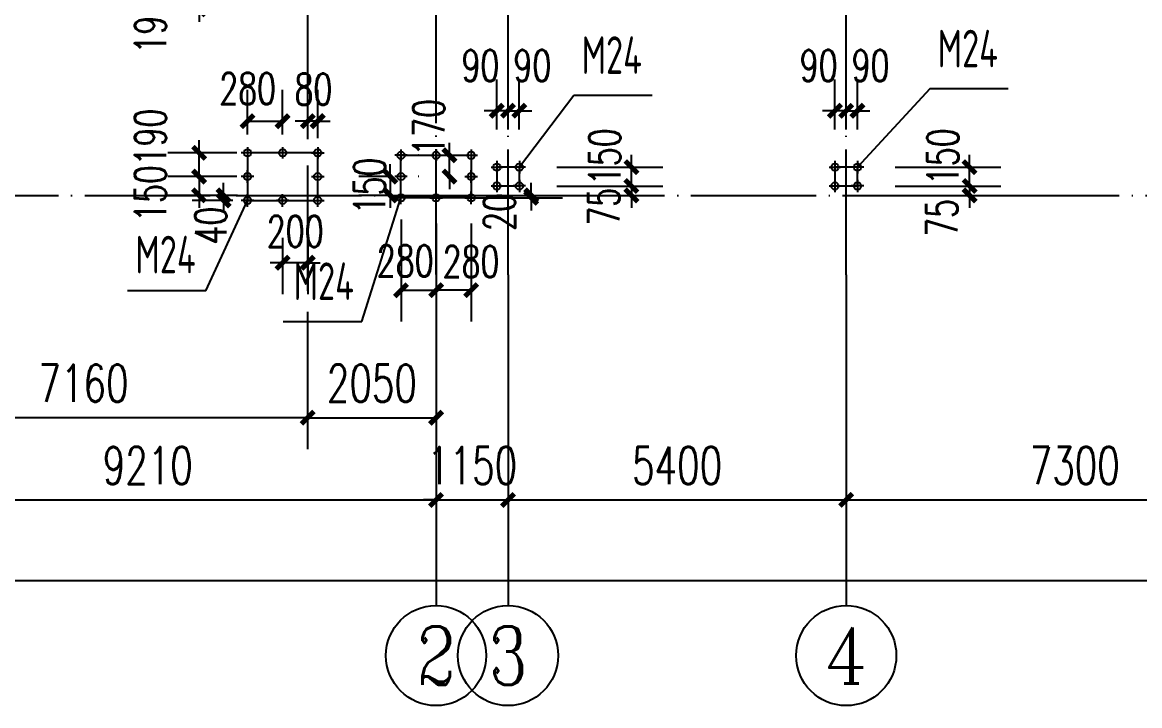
# Model space of a CAD drawing. Extents: x -89996 to 1006241, y -2176 to 440573.
# Drawn here: x 415017 to 432860, y 107735 to 118646 of the extents above; entities that cross this region are included whole.
import ezdxf
from ezdxf.enums import TextEntityAlignment as Align

# ---------------------------------------------------------------- set-up
doc = ezdxf.new("R2010")
doc.units = 0
doc.header["$LTSCALE"] = 1000
doc.header["$MEASUREMENT"] = 0
doc.linetypes.add('DOTE', pattern=[2.42, 2, -0.2, 0.02, -0.2])
for name, color, linetype in [('AXIS', 3, 'Continuous'), ('AXIS_TEXT', 7, 'Continuous'), ('DOTE', 1, 'DOTE'), ('TEXT', 7, 'Continuous'), ('WALL', 9, 'Continuous')]:
    doc.layers.add(name, color=color, linetype=linetype)
doc.styles.add('_TCH_AXIS', font='COMPLEX', dxfattribs={"bigfont": 'GBCBIG'})
doc.styles.add('_TCH_DIM_T3', font='SIMPLEX', dxfattribs={"width": 0.705882, "bigfont": 'GBCBIG'})
doc.styles.add('COMPLEX', font='COMPLEX')
doc.styles.add('TSSD_Label', font='tssdeng.shx', dxfattribs={"width": 0.7, "bigfont": 'hztxt.shx'})
doc.dimstyles.new('_TCH_ARCH&&200', dxfattribs={"dimtxt": 595, "dimasz": 200, "dimexe": 500, "dimexo": 600, "dimgap": 252.5, "dimtad": 1, "dimdec": 0, "dimzin": 0, "dimdsep": 46, "dimtxsty": '_TCH_DIM_T3', "dimblk": 'ARCHTICK', "dimcen": 0.09, "dimclrt": 7, "dimazin": 2, "dimtfac": 1, "dimtdec": 0, "dimtix": 1, "dimtmove": 2, "dimatfit": 3, "dimfxl": 0, "dimtolj": 1, "dimtzin": 0, "dimarcsym": 0})
doc.dimstyles.new('TCH-200-1', dxfattribs={"dimtxt": 595, "dimasz": 200, "dimexe": 500, "dimexo": 600, "dimgap": 252.5, "dimtad": 1, "dimdec": 0, "dimzin": 0, "dimdsep": 46, "dimtxsty": '_TCH_DIM_T3', "dimblk": 'ARCHTICK', "dimcen": 0.09, "dimclrd": 3, "dimclre": 3, "dimclrt": 7, "dimazin": 2, "dimtfac": 1, "dimtdec": 0, "dimtix": 1, "dimtmove": 2, "dimatfit": 3, "dimfxl": 0, "dimtolj": 1, "dimtzin": 0, "dimarcsym": 0})
doc.dimstyles.new('TCH-200-2', dxfattribs={"dimtxt": 500, "dimasz": 200, "dimexe": 500, "dimexo": 600, "dimgap": 252.5, "dimtad": 1, "dimdec": 0, "dimlfac": 0.5, "dimzin": 0, "dimdsep": 46, "dimtxsty": '_TCH_DIM_T3', "dimblk": 'ARCHTICK', "dimcen": 0.09, "dimclrd": 124, "dimclre": 124, "dimclrt": 7, "dimazin": 2, "dimtfac": 1, "dimtdec": 0, "dimtix": 1, "dimtmove": 2, "dimatfit": 3, "dimfxl": 0, "dimtolj": 1, "dimtzin": 0, "dimarcsym": 0})

# ---------------------------------------------------------------- blocks, each defined once
blk = doc.blocks.new('_ArchTick')
at = {"color": 0, "linetype": 'ByBlock', "const_width": 0.4}
blk.add_lwpolyline([(-0.5, -0.5), (0.5, 0.5)], dxfattribs=at)
blk = doc.blocks.new('*D1261')
at = {"layer": 'Defpoints', "color": 0, "transparency": 16777216}
for p in [(500933, 115643), (412413, 115603), (500933, 109735)]:
    blk.add_point(p, dxfattribs=at)
at = {"layer": 'WALL', "color": 3, "lineweight": -2, "transparency": 16777216}
for p, q in [((412413, 115003), (412413, 109235)), ((500933, 115043), (500933, 109235)), ((412413, 109735), (500933, 109735))]:
    blk.add_line(p, q, dxfattribs=at)
at = {"layer": 'WALL', "color": 3, "lineweight": -2, "transparency": 16777216, "xscale": 200, "yscale": 200, "zscale": 200, "rotation": 180}
blk.add_blockref('_ArchTick', (412413, 109735), dxfattribs=at)
at = {"layer": 'WALL', "color": 3, "lineweight": -2, "transparency": 16777216, "xscale": 200, "yscale": 200, "zscale": 200}
blk.add_blockref('_ArchTick', (500933, 109735), dxfattribs=at)
at = {"layer": 'WALL', "color": 7, "transparency": 16777216, "insert": (456673, 110285), "char_height": 595, "attachment_point": 5, "style": '_TCH_DIM_T3'}
blk.add_mtext('\\A1;88520', dxfattribs=at)
blk = doc.blocks.new('*D1258')
at = {"layer": 'Defpoints', "color": 0, "transparency": 16777216}
for p in [(421624, 114883), (419573, 114623), (421624, 112333)]:
    blk.add_point(p, dxfattribs=at)
at = {"layer": 'WALL', "color": 3, "lineweight": -2, "transparency": 16777216}
for p, q in [((421624, 114283), (421624, 111833)), ((419573, 114023), (419573, 111833)), ((419573, 112333), (421624, 112333))]:
    blk.add_line(p, q, dxfattribs=at)
at = {"layer": 'WALL', "color": 3, "lineweight": -2, "transparency": 16777216, "xscale": 200, "yscale": 200, "zscale": 200, "rotation": 180}
blk.add_blockref('_ArchTick', (419573, 112333), dxfattribs=at)
at = {"layer": 'WALL', "color": 3, "lineweight": -2, "transparency": 16777216, "xscale": 200, "yscale": 200, "zscale": 200}
blk.add_blockref('_ArchTick', (421624, 112333), dxfattribs=at)
at = {"layer": 'WALL', "color": 7, "transparency": 16777216, "insert": (420599, 112883), "char_height": 595, "attachment_point": 5, "style": '_TCH_DIM_T3'}
blk.add_mtext('\\A1;2050', dxfattribs=at)
blk = doc.blocks.new('*D1259')
at = {"layer": 'Defpoints', "color": 0, "transparency": 16777216}
for p in [(419573, 114623), (412413, 114215), (412413, 112333)]:
    blk.add_point(p, dxfattribs=at)
at = {"layer": 'WALL', "color": 3, "lineweight": -2, "transparency": 16777216}
for p, q in [((419573, 114023), (419573, 111833)), ((412413, 113615), (412413, 111833)), ((419573, 112333), (412413, 112333))]:
    blk.add_line(p, q, dxfattribs=at)
at = {"layer": 'WALL', "color": 3, "lineweight": -2, "transparency": 16777216, "xscale": 200, "yscale": 200, "zscale": 200, "rotation": 180}
blk.add_blockref('_ArchTick', (412413, 112333), dxfattribs=at)
at = {"layer": 'WALL', "color": 3, "lineweight": -2, "transparency": 16777216, "xscale": 200, "yscale": 200, "zscale": 200}
blk.add_blockref('_ArchTick', (419573, 112333), dxfattribs=at)
at = {"layer": 'WALL', "color": 7, "transparency": 16777216, "insert": (415993, 112883), "char_height": 595, "attachment_point": 5, "style": '_TCH_DIM_T3'}
blk.add_mtext('\\A1;7160', dxfattribs=at)
blk = doc.blocks.new('*D1732')
at = {"color": 124, "linetype": 'ByBlock', "lineweight": -2, "transparency": 16777216}
for p, q in [((422593, 116933), (422593, 117735)), ((422773, 116933), (422773, 117735)), ((422593, 117235), (422393, 117235)), ((422773, 117235), (422593, 117235)), ((422773, 117235), (422973, 117235))]:
    blk.add_line(p, q, dxfattribs=at)
at = {"layer": 'Defpoints', "color": 0, "linetype": 'ByBlock', "transparency": 16777216}
for p in [(422593, 117235), (422593, 116333), (422773, 116333)]:
    blk.add_point(p, dxfattribs=at)
at = {"color": 124, "linetype": 'ByBlock', "lineweight": -2, "transparency": 16777216, "xscale": 200, "yscale": 200, "zscale": 200}
blk.add_blockref('_ArchTick', (422593, 117235), dxfattribs=at)
at = {"color": 124, "linetype": 'ByBlock', "lineweight": -2, "transparency": 16777216, "xscale": 200, "yscale": 200, "zscale": 200, "rotation": 180}
blk.add_blockref('_ArchTick', (422773, 117235), dxfattribs=at)
at = {"color": 7, "linetype": 'ByBlock', "transparency": 16777216, "insert": (422333, 117956), "char_height": 500, "attachment_point": 5, "style": '_TCH_DIM_T3'}
blk.add_mtext('\\A1;90', dxfattribs=at)
blk = doc.blocks.new('*D1733')
at = {"color": 124, "linetype": 'ByBlock', "lineweight": -2, "transparency": 16777216}
for p, q in [((422773, 116933), (422773, 117735)), ((422953, 116933), (422953, 117735)), ((422773, 117235), (422573, 117235)), ((422773, 117235), (422953, 117235)), ((422953, 117235), (423153, 117235))]:
    blk.add_line(p, q, dxfattribs=at)
at = {"layer": 'Defpoints', "color": 0, "linetype": 'ByBlock', "transparency": 16777216}
for p in [(422953, 117235), (422773, 116333), (422953, 116333)]:
    blk.add_point(p, dxfattribs=at)
at = {"color": 124, "linetype": 'ByBlock', "lineweight": -2, "transparency": 16777216, "xscale": 200, "yscale": 200, "zscale": 200}
blk.add_blockref('_ArchTick', (422773, 117235), dxfattribs=at)
at = {"color": 124, "linetype": 'ByBlock', "lineweight": -2, "transparency": 16777216, "xscale": 200, "yscale": 200, "zscale": 200, "rotation": 180}
blk.add_blockref('_ArchTick', (422953, 117235), dxfattribs=at)
at = {"color": 7, "linetype": 'ByBlock', "transparency": 16777216, "insert": (423162, 117956), "char_height": 500, "attachment_point": 5, "style": '_TCH_DIM_T3'}
blk.add_mtext('\\A1;90', dxfattribs=at)
blk = doc.blocks.new('*D1734')
at = {"color": 124, "linetype": 'ByBlock', "lineweight": -2, "transparency": 16777216}
for p, q in [((424744, 116333), (424744, 116533)), ((423553, 116333), (425244, 116333)), ((424744, 116033), (424744, 116333)), ((423553, 116033), (425244, 116033)), ((424744, 116033), (424744, 115833))]:
    blk.add_line(p, q, dxfattribs=at)
at = {"layer": 'Defpoints', "color": 0, "linetype": 'ByBlock', "transparency": 16777216}
for p in [(422953, 116333), (424744, 116333), (422953, 116033)]:
    blk.add_point(p, dxfattribs=at)
at = {"color": 124, "linetype": 'ByBlock', "lineweight": -2, "transparency": 16777216, "xscale": 200, "yscale": 200, "zscale": 200}
for p, rotation in [((424744, 116333), 270), ((424744, 116033), 90)]:
    blk.add_blockref('_ArchTick', p, dxfattribs=dict(at, rotation=rotation))
at = {"color": 7, "linetype": 'ByBlock', "transparency": 16777216, "insert": (424317, 116500), "char_height": 500, "attachment_point": 5, "rotation": 90, "style": '_TCH_DIM_T3'}
blk.add_mtext('\\A1;150', dxfattribs=at)
blk = doc.blocks.new('*D1731')
at = {"color": 124, "linetype": 'ByBlock', "lineweight": -2, "transparency": 16777216}
for p, q in [((424744, 116033), (424744, 116233)), ((423553, 116033), (425244, 116033)), ((424744, 116033), (424744, 115883)), ((423553, 115883), (425244, 115883)), ((424744, 115883), (424744, 115683))]:
    blk.add_line(p, q, dxfattribs=at)
at = {"layer": 'Defpoints', "color": 0, "linetype": 'ByBlock', "transparency": 16777216}
for p in [(422953, 116033), (422953, 115883), (424744, 115883)]:
    blk.add_point(p, dxfattribs=at)
at = {"color": 124, "linetype": 'ByBlock', "lineweight": -2, "transparency": 16777216, "xscale": 200, "yscale": 200, "zscale": 200}
for p, rotation in [((424744, 116033), 270), ((424744, 115883), 90)]:
    blk.add_blockref('_ArchTick', p, dxfattribs=dict(at, rotation=rotation))
at = {"color": 7, "linetype": 'ByBlock', "transparency": 16777216, "insert": (424303, 115701), "char_height": 500, "attachment_point": 5, "rotation": 90, "style": '_TCH_DIM_T3'}
blk.add_mtext('\\A1;75', dxfattribs=at)
blk = doc.blocks.new('*D1735')
at = {"color": 124, "linetype": 'ByBlock', "lineweight": -2, "transparency": 16777216}
for p, q in [((427993, 116933), (427993, 117735)), ((428173, 116933), (428173, 117735)), ((427993, 117235), (427793, 117235)), ((428173, 117235), (427993, 117235)), ((428173, 117235), (428373, 117235))]:
    blk.add_line(p, q, dxfattribs=at)
at = {"layer": 'Defpoints', "color": 0, "linetype": 'ByBlock', "transparency": 16777216}
for p in [(427993, 117235), (427993, 116333), (428173, 116333)]:
    blk.add_point(p, dxfattribs=at)
at = {"color": 124, "linetype": 'ByBlock', "lineweight": -2, "transparency": 16777216, "xscale": 200, "yscale": 200, "zscale": 200}
blk.add_blockref('_ArchTick', (427993, 117235), dxfattribs=at)
at = {"color": 124, "linetype": 'ByBlock', "lineweight": -2, "transparency": 16777216, "xscale": 200, "yscale": 200, "zscale": 200, "rotation": 180}
blk.add_blockref('_ArchTick', (428173, 117235), dxfattribs=at)
at = {"color": 7, "linetype": 'ByBlock', "transparency": 16777216, "insert": (427733, 117956), "char_height": 500, "attachment_point": 5, "style": '_TCH_DIM_T3'}
blk.add_mtext('\\A1;90', dxfattribs=at)
blk = doc.blocks.new('*D1736')
at = {"color": 124, "linetype": 'ByBlock', "lineweight": -2, "transparency": 16777216}
for p, q in [((428173, 116933), (428173, 117735)), ((428353, 116933), (428353, 117735)), ((428173, 117235), (427973, 117235)), ((428173, 117235), (428353, 117235)), ((428353, 117235), (428553, 117235))]:
    blk.add_line(p, q, dxfattribs=at)
at = {"layer": 'Defpoints', "color": 0, "linetype": 'ByBlock', "transparency": 16777216}
for p in [(428353, 117235), (428173, 116333), (428353, 116333)]:
    blk.add_point(p, dxfattribs=at)
at = {"color": 124, "linetype": 'ByBlock', "lineweight": -2, "transparency": 16777216, "xscale": 200, "yscale": 200, "zscale": 200}
blk.add_blockref('_ArchTick', (428173, 117235), dxfattribs=at)
at = {"color": 124, "linetype": 'ByBlock', "lineweight": -2, "transparency": 16777216, "xscale": 200, "yscale": 200, "zscale": 200, "rotation": 180}
blk.add_blockref('_ArchTick', (428353, 117235), dxfattribs=at)
at = {"color": 7, "linetype": 'ByBlock', "transparency": 16777216, "insert": (428562, 117956), "char_height": 500, "attachment_point": 5, "style": '_TCH_DIM_T3'}
blk.add_mtext('\\A1;90', dxfattribs=at)
blk = doc.blocks.new('*D1737')
at = {"color": 124, "linetype": 'ByBlock', "lineweight": -2, "transparency": 16777216}
for p, q in [((430144, 116333), (430144, 116533)), ((428953, 116333), (430644, 116333)), ((430144, 116033), (430144, 116333)), ((428953, 116033), (430644, 116033)), ((430144, 116033), (430144, 115833))]:
    blk.add_line(p, q, dxfattribs=at)
at = {"layer": 'Defpoints', "color": 0, "linetype": 'ByBlock', "transparency": 16777216}
for p in [(428353, 116333), (430144, 116333), (428353, 116033)]:
    blk.add_point(p, dxfattribs=at)
at = {"color": 124, "linetype": 'ByBlock', "lineweight": -2, "transparency": 16777216, "xscale": 200, "yscale": 200, "zscale": 200}
for p, rotation in [((430144, 116333), 270), ((430144, 116033), 90)]:
    blk.add_blockref('_ArchTick', p, dxfattribs=dict(at, rotation=rotation))
at = {"color": 7, "linetype": 'ByBlock', "transparency": 16777216, "insert": (429717, 116500), "char_height": 500, "attachment_point": 5, "rotation": 90, "style": '_TCH_DIM_T3'}
blk.add_mtext('\\A1;150', dxfattribs=at)
blk = doc.blocks.new('*D1738')
at = {"color": 124, "linetype": 'ByBlock', "lineweight": -2, "transparency": 16777216}
for p, q in [((430144, 116033), (430144, 116233)), ((428953, 116033), (430644, 116033)), ((430144, 116033), (430144, 115883)), ((428953, 115883), (430644, 115883)), ((430144, 115883), (430144, 115683))]:
    blk.add_line(p, q, dxfattribs=at)
at = {"layer": 'Defpoints', "color": 0, "linetype": 'ByBlock', "transparency": 16777216}
for p in [(428353, 116033), (428353, 115883), (430144, 115883)]:
    blk.add_point(p, dxfattribs=at)
at = {"color": 124, "linetype": 'ByBlock', "lineweight": -2, "transparency": 16777216, "xscale": 200, "yscale": 200, "zscale": 200}
for p, rotation in [((430144, 116033), 270), ((430144, 115883), 90)]:
    blk.add_blockref('_ArchTick', p, dxfattribs=dict(at, rotation=rotation))
at = {"color": 7, "linetype": 'ByBlock', "transparency": 16777216, "insert": (429703, 115524), "char_height": 500, "attachment_point": 5, "rotation": 90, "style": '_TCH_DIM_T3'}
blk.add_mtext('\\A1;75', dxfattribs=at)
blk = doc.blocks.new('*D2381')
at = {"color": 124, "linetype": 'ByBlock', "lineweight": -2, "transparency": 16777216}
for p, q in [((421838, 116523), (421838, 116723)), ((421344, 116523), (421338, 116523)), ((421838, 116183), (421838, 116523)), ((421347, 116183), (421338, 116183)), ((421838, 116183), (421838, 115983))]:
    blk.add_line(p, q, dxfattribs=at)
at = {"layer": 'Defpoints', "color": 0, "linetype": 'ByBlock', "transparency": 16777216}
for p in [(421838, 116523), (421944, 116523), (421947, 116183)]:
    blk.add_point(p, dxfattribs=at)
at = {"color": 124, "linetype": 'ByBlock', "lineweight": -2, "transparency": 16777216, "xscale": 200, "yscale": 200, "zscale": 200}
for p, rotation in [((421838, 116523), 270), ((421838, 116183), 90)]:
    blk.add_blockref('_ArchTick', p, dxfattribs=dict(at, rotation=rotation))
at = {"color": 7, "linetype": 'ByBlock', "transparency": 16777216, "insert": (421508, 116969), "char_height": 500, "attachment_point": 5, "rotation": 90, "style": '_TCH_DIM_T3'}
blk.add_mtext('\\A1;170', dxfattribs=at)
blk = doc.blocks.new('*D2382')
at = {"color": 124, "linetype": 'ByBlock', "lineweight": -2, "transparency": 16777216}
for p, q in [((420892, 116183), (420892, 116383)), ((420894, 116183), (420392, 116183)), ((420892, 116183), (420892, 115883)), ((420904, 115883), (420392, 115883)), ((420892, 115883), (420892, 115683))]:
    blk.add_line(p, q, dxfattribs=at)
at = {"layer": 'Defpoints', "color": 0, "linetype": 'ByBlock', "transparency": 16777216}
for p in [(421494, 116183), (420892, 115883), (421504, 115883)]:
    blk.add_point(p, dxfattribs=at)
at = {"color": 124, "linetype": 'ByBlock', "lineweight": -2, "transparency": 16777216, "xscale": 200, "yscale": 200, "zscale": 200}
for p, rotation in [((420892, 116183), 270), ((420892, 115883), 90)]:
    blk.add_blockref('_ArchTick', p, dxfattribs=dict(at, rotation=rotation))
at = {"color": 7, "linetype": 'ByBlock', "transparency": 16777216, "insert": (420561, 116033), "char_height": 500, "attachment_point": 5, "rotation": 90, "style": '_TCH_DIM_T3'}
blk.add_mtext('\\A1;150', dxfattribs=at)
blk = doc.blocks.new('*D2383')
at = {"color": 124, "linetype": 'ByBlock', "lineweight": -2, "transparency": 16777216}
for p, q in [((421064, 115496), (421064, 113869)), ((421624, 115436), (421624, 113869)), ((421064, 114369), (421624, 114369))]:
    blk.add_line(p, q, dxfattribs=at)
at = {"layer": 'Defpoints', "color": 0, "linetype": 'ByBlock', "transparency": 16777216}
for p in [(421064, 116096), (421624, 116036), (421624, 114369)]:
    blk.add_point(p, dxfattribs=at)
at = {"color": 124, "linetype": 'ByBlock', "lineweight": -2, "transparency": 16777216, "xscale": 200, "yscale": 200, "zscale": 200, "rotation": 180}
blk.add_blockref('_ArchTick', (421064, 114369), dxfattribs=at)
at = {"color": 124, "linetype": 'ByBlock', "lineweight": -2, "transparency": 16777216, "xscale": 200, "yscale": 200, "zscale": 200}
blk.add_blockref('_ArchTick', (421624, 114369), dxfattribs=at)
at = {"color": 7, "linetype": 'ByBlock', "transparency": 16777216, "insert": (421131, 114836), "char_height": 500, "attachment_point": 5, "style": '_TCH_DIM_T3'}
blk.add_mtext('\\A1;280', dxfattribs=at)
blk = doc.blocks.new('*D2384')
at = {"color": 124, "linetype": 'ByBlock', "lineweight": -2, "transparency": 16777216}
for p, q in [((421624, 115436), (421624, 113869)), ((422184, 115436), (422184, 113869)), ((422184, 114369), (421624, 114369))]:
    blk.add_line(p, q, dxfattribs=at)
at = {"layer": 'Defpoints', "color": 0, "linetype": 'ByBlock', "transparency": 16777216}
for p in [(421624, 116036), (422184, 116036), (421624, 114369)]:
    blk.add_point(p, dxfattribs=at)
at = {"color": 124, "linetype": 'ByBlock', "lineweight": -2, "transparency": 16777216, "xscale": 200, "yscale": 200, "zscale": 200, "rotation": 180}
blk.add_blockref('_ArchTick', (421624, 114369), dxfattribs=at)
at = {"color": 124, "linetype": 'ByBlock', "lineweight": -2, "transparency": 16777216, "xscale": 200, "yscale": 200, "zscale": 200}
blk.add_blockref('_ArchTick', (422184, 114369), dxfattribs=at)
at = {"color": 7, "linetype": 'ByBlock', "transparency": 16777216, "insert": (422182, 114825), "char_height": 500, "attachment_point": 5, "style": '_TCH_DIM_T3'}
blk.add_mtext('\\A1;280', dxfattribs=at)
blk = doc.blocks.new('*D2385')
at = {"color": 124, "linetype": 'ByBlock', "lineweight": -2, "transparency": 16777216}
for p, q in [((423143, 115883), (423143, 116083)), ((422094, 115843), (423643, 115843)), ((422104, 115883), (423643, 115883)), ((423143, 115843), (423143, 115883)), ((423143, 115843), (423143, 115643))]:
    blk.add_line(p, q, dxfattribs=at)
at = {"layer": 'Defpoints', "color": 0, "linetype": 'ByBlock', "transparency": 16777216}
for p in [(421494, 115843), (421504, 115883), (423143, 115883)]:
    blk.add_point(p, dxfattribs=at)
at = {"color": 124, "linetype": 'ByBlock', "lineweight": -2, "transparency": 16777216, "xscale": 200, "yscale": 200, "zscale": 200}
for p, rotation in [((423143, 115883), 270), ((423143, 115843), 90)]:
    blk.add_blockref('_ArchTick', p, dxfattribs=dict(at, rotation=rotation))
at = {"color": 7, "linetype": 'ByBlock', "transparency": 16777216, "insert": (422635, 115619), "char_height": 500, "attachment_point": 5, "rotation": 90, "style": '_TCH_DIM_T3'}
blk.add_mtext('\\A1;20', dxfattribs=at)
blk = doc.blocks.new('*D2416')
at = {"color": 124, "linetype": 'ByBlock', "lineweight": -2, "transparency": 16777216}
for p, q in [((417839, 119233), (417839, 119433)), ((418443, 119233), (417339, 119233)), ((417839, 119233), (417839, 118853)), ((418441, 118853), (417339, 118853)), ((417839, 118853), (417839, 118653))]:
    blk.add_line(p, q, dxfattribs=at)
at = {"layer": 'Defpoints', "color": 0, "linetype": 'ByBlock', "transparency": 16777216}
for p in [(419043, 119233), (417839, 118853), (419041, 118853)]:
    blk.add_point(p, dxfattribs=at)
at = {"color": 124, "linetype": 'ByBlock', "lineweight": -2, "transparency": 16777216, "xscale": 200, "yscale": 200, "zscale": 200}
for p, rotation in [((417839, 119233), 270), ((417839, 118853), 90)]:
    blk.add_blockref('_ArchTick', p, dxfattribs=dict(at, rotation=rotation))
at = {"color": 7, "linetype": 'ByBlock', "transparency": 16777216, "insert": (417062, 118601), "char_height": 500, "attachment_point": 5, "rotation": 90, "style": '_TCH_DIM_T3'}
blk.add_mtext('\\A1;190', dxfattribs=at)
blk = doc.blocks.new('*D2420')
at = {"color": 124, "linetype": 'ByBlock', "lineweight": -2, "transparency": 16777216}
for p, q in [((417839, 116563), (417839, 116763)), ((418441, 116563), (417339, 116563)), ((417839, 116183), (417839, 116563)), ((418443, 116183), (417339, 116183)), ((417839, 116183), (417839, 115983))]:
    blk.add_line(p, q, dxfattribs=at)
at = {"layer": 'Defpoints', "color": 0, "linetype": 'ByBlock', "transparency": 16777216}
for p in [(417839, 116563), (419041, 116563), (419043, 116183)]:
    blk.add_point(p, dxfattribs=at)
at = {"color": 124, "linetype": 'ByBlock', "lineweight": -2, "transparency": 16777216, "xscale": 200, "yscale": 200, "zscale": 200}
for p, rotation in [((417839, 116563), 270), ((417839, 116183), 90)]:
    blk.add_blockref('_ArchTick', p, dxfattribs=dict(at, rotation=rotation))
at = {"color": 7, "linetype": 'ByBlock', "transparency": 16777216, "insert": (417062, 116815), "char_height": 500, "attachment_point": 5, "rotation": 90, "style": '_TCH_DIM_T3'}
blk.add_mtext('\\A1;190', dxfattribs=at)
blk = doc.blocks.new('*D2421')
at = {"color": 124, "linetype": 'ByBlock', "lineweight": -2, "transparency": 16777216}
for p, q in [((417839, 116183), (417839, 116383)), ((418443, 116183), (417339, 116183)), ((417839, 116183), (417839, 115883)), ((418454, 115883), (417339, 115883)), ((417839, 115883), (417839, 115683))]:
    blk.add_line(p, q, dxfattribs=at)
at = {"layer": 'Defpoints', "color": 0, "linetype": 'ByBlock', "transparency": 16777216}
for p in [(419043, 116183), (417839, 115883), (419054, 115883)]:
    blk.add_point(p, dxfattribs=at)
at = {"color": 124, "linetype": 'ByBlock', "lineweight": -2, "transparency": 16777216, "xscale": 200, "yscale": 200, "zscale": 200}
for p, rotation in [((417839, 116183), 270), ((417839, 115883), 90)]:
    blk.add_blockref('_ArchTick', p, dxfattribs=dict(at, rotation=rotation))
at = {"color": 7, "linetype": 'ByBlock', "transparency": 16777216, "insert": (417062, 115912), "char_height": 500, "attachment_point": 5, "rotation": 90, "style": '_TCH_DIM_T3'}
blk.add_mtext('\\A1;150', dxfattribs=at)
blk = doc.blocks.new('*D2422')
at = {"color": 124, "linetype": 'ByBlock', "lineweight": -2, "transparency": 16777216}
for p, q in [((419574, 116856), (419574, 117568)), ((419733, 116796), (419733, 117568)), ((419574, 117068), (419374, 117068)), ((419733, 117068), (419574, 117068)), ((419733, 117068), (419933, 117068))]:
    blk.add_line(p, q, dxfattribs=at)
at = {"layer": 'Defpoints', "color": 0, "linetype": 'ByBlock', "transparency": 16777216}
for p in [(419574, 117068), (419574, 116256), (419733, 116196)]:
    blk.add_point(p, dxfattribs=at)
at = {"color": 124, "linetype": 'ByBlock', "lineweight": -2, "transparency": 16777216, "xscale": 200, "yscale": 200, "zscale": 200}
blk.add_blockref('_ArchTick', (419574, 117068), dxfattribs=at)
at = {"color": 124, "linetype": 'ByBlock', "lineweight": -2, "transparency": 16777216, "xscale": 200, "yscale": 200, "zscale": 200, "rotation": 180}
blk.add_blockref('_ArchTick', (419733, 117068), dxfattribs=at)
at = {"color": 7, "linetype": 'ByBlock', "transparency": 16777216, "insert": (419666, 117577), "char_height": 500, "attachment_point": 5, "style": '_TCH_DIM_T3'}
blk.add_mtext('\\A1;80', dxfattribs=at)
blk = doc.blocks.new('*D2423')
at = {"color": 124, "linetype": 'ByBlock', "lineweight": -2, "transparency": 16777216}
for p, q in [((418613, 116856), (418613, 117568)), ((419173, 116856), (419173, 117568)), ((418613, 117068), (419173, 117068))]:
    blk.add_line(p, q, dxfattribs=at)
at = {"layer": 'Defpoints', "color": 0, "linetype": 'ByBlock', "transparency": 16777216}
for p in [(419173, 117068), (418613, 116256), (419173, 116256)]:
    blk.add_point(p, dxfattribs=at)
at = {"color": 124, "linetype": 'ByBlock', "lineweight": -2, "transparency": 16777216, "xscale": 200, "yscale": 200, "zscale": 200, "rotation": 180}
blk.add_blockref('_ArchTick', (418613, 117068), dxfattribs=at)
at = {"color": 124, "linetype": 'ByBlock', "lineweight": -2, "transparency": 16777216, "xscale": 200, "yscale": 200, "zscale": 200}
blk.add_blockref('_ArchTick', (419173, 117068), dxfattribs=at)
at = {"color": 7, "linetype": 'ByBlock', "transparency": 16777216, "insert": (418615, 117588), "char_height": 500, "attachment_point": 5, "style": '_TCH_DIM_T3'}
blk.add_mtext('\\A1;280', dxfattribs=at)
blk = doc.blocks.new('*D2604')
at = {"color": 124, "linetype": 'ByBlock', "lineweight": -2, "transparency": 16777216}
for p, q in [((418230, 115883), (418230, 116083)), ((418373, 115883), (417730, 115883)), ((418376, 115803), (417730, 115803)), ((418230, 115883), (418230, 115803)), ((418230, 115803), (418230, 115603))]:
    blk.add_line(p, q, dxfattribs=at)
at = {"layer": 'Defpoints', "color": 0, "linetype": 'ByBlock', "transparency": 16777216}
for p in [(418230, 115803), (418973, 115883), (418976, 115803)]:
    blk.add_point(p, dxfattribs=at)
at = {"color": 124, "linetype": 'ByBlock', "lineweight": -2, "transparency": 16777216, "xscale": 200, "yscale": 200, "zscale": 200}
for p, rotation in [((418230, 115883), 270), ((418230, 115803), 90)]:
    blk.add_blockref('_ArchTick', p, dxfattribs=dict(at, rotation=rotation))
at = {"color": 7, "linetype": 'ByBlock', "transparency": 16777216, "insert": (418025, 115401), "char_height": 500, "attachment_point": 5, "rotation": 90, "style": '_TCH_DIM_T3'}
blk.add_mtext('\\A1;40', dxfattribs=at)
blk = doc.blocks.new('*D2622')
at = {"color": 124, "linetype": 'ByBlock', "lineweight": -2, "transparency": 16777216}
for p, q in [((419173, 115203), (419173, 114307)), ((419574, 115203), (419574, 114307)), ((419173, 114807), (418973, 114807)), ((419574, 114807), (419173, 114807)), ((419574, 114807), (419774, 114807))]:
    blk.add_line(p, q, dxfattribs=at)
at = {"layer": 'Defpoints', "color": 0, "linetype": 'ByBlock', "transparency": 16777216}
for p in [(419173, 115803), (419574, 115803), (419173, 114807)]:
    blk.add_point(p, dxfattribs=at)
at = {"color": 124, "linetype": 'ByBlock', "lineweight": -2, "transparency": 16777216, "xscale": 200, "yscale": 200, "zscale": 200}
blk.add_blockref('_ArchTick', (419173, 114807), dxfattribs=at)
at = {"color": 124, "linetype": 'ByBlock', "lineweight": -2, "transparency": 16777216, "xscale": 200, "yscale": 200, "zscale": 200, "rotation": 180}
blk.add_blockref('_ArchTick', (419574, 114807), dxfattribs=at)
at = {"color": 7, "linetype": 'ByBlock', "transparency": 16777216, "insert": (419374, 115309), "char_height": 500, "attachment_point": 5, "style": '_TCH_DIM_T3'}
blk.add_mtext('\\A1;200', dxfattribs=at)
blk = doc.blocks.new('*D2700')
at = {"layer": 'AXIS', "color": 0, "lineweight": -2, "transparency": 16777216}
for p, q in [((412413, 114016), (412413, 110520)), ((421624, 114016), (421624, 110520)), ((412413, 111020), (421624, 111020))]:
    blk.add_line(p, q, dxfattribs=at)
at = {"layer": 'Defpoints', "color": 0, "transparency": 16777216}
for p in [(412413, 114616), (421624, 114616), (421624, 111020)]:
    blk.add_point(p, dxfattribs=at)
at = {"layer": 'AXIS', "color": 0, "lineweight": -2, "transparency": 16777216, "xscale": 200, "yscale": 200, "zscale": 200, "rotation": 180}
blk.add_blockref('_ArchTick', (412413, 111020), dxfattribs=at)
at = {"layer": 'AXIS', "color": 0, "lineweight": -2, "transparency": 16777216, "xscale": 200, "yscale": 200, "zscale": 200}
blk.add_blockref('_ArchTick', (421624, 111020), dxfattribs=at)
at = {"layer": 'AXIS', "color": 7, "transparency": 16777216, "insert": (417019, 111570), "char_height": 595, "attachment_point": 5, "style": '_TCH_DIM_T3'}
blk.add_mtext('\\A1;9210', dxfattribs=at)
blk = doc.blocks.new('*D2701')
at = {"layer": 'AXIS', "color": 0, "lineweight": -2, "transparency": 16777216}
for p, q in [((421624, 114016), (421624, 110520)), ((422773, 114016), (422773, 110520)), ((421624, 111020), (421424, 111020)), ((421624, 111020), (422773, 111020)), ((422773, 111020), (422973, 111020))]:
    blk.add_line(p, q, dxfattribs=at)
at = {"layer": 'Defpoints', "color": 0, "transparency": 16777216}
for p in [(421624, 114616), (422773, 114616), (422773, 111020)]:
    blk.add_point(p, dxfattribs=at)
at = {"layer": 'AXIS', "color": 0, "lineweight": -2, "transparency": 16777216, "xscale": 200, "yscale": 200, "zscale": 200}
blk.add_blockref('_ArchTick', (421624, 111020), dxfattribs=at)
at = {"layer": 'AXIS', "color": 0, "lineweight": -2, "transparency": 16777216, "xscale": 200, "yscale": 200, "zscale": 200, "rotation": 180}
blk.add_blockref('_ArchTick', (422773, 111020), dxfattribs=at)
at = {"layer": 'AXIS', "color": 7, "transparency": 16777216, "insert": (422199, 111570), "char_height": 595, "attachment_point": 5, "style": '_TCH_DIM_T3'}
blk.add_mtext('\\A1;1150', dxfattribs=at)
blk = doc.blocks.new('*D2702')
at = {"layer": 'AXIS', "color": 0, "lineweight": -2, "transparency": 16777216}
for p, q in [((422773, 114016), (422773, 110520)), ((428173, 114016), (428173, 110520)), ((422773, 111020), (428173, 111020))]:
    blk.add_line(p, q, dxfattribs=at)
at = {"layer": 'Defpoints', "color": 0, "transparency": 16777216}
for p in [(422773, 114616), (428173, 114616), (428173, 111020)]:
    blk.add_point(p, dxfattribs=at)
at = {"layer": 'AXIS', "color": 0, "lineweight": -2, "transparency": 16777216, "xscale": 200, "yscale": 200, "zscale": 200, "rotation": 180}
blk.add_blockref('_ArchTick', (422773, 111020), dxfattribs=at)
at = {"layer": 'AXIS', "color": 0, "lineweight": -2, "transparency": 16777216, "xscale": 200, "yscale": 200, "zscale": 200}
blk.add_blockref('_ArchTick', (428173, 111020), dxfattribs=at)
at = {"layer": 'AXIS', "color": 7, "transparency": 16777216, "insert": (425473, 111570), "char_height": 595, "attachment_point": 5, "style": '_TCH_DIM_T3'}
blk.add_mtext('\\A1;5400', dxfattribs=at)
blk = doc.blocks.new('*D2703')
at = {"layer": 'AXIS', "color": 0, "lineweight": -2, "transparency": 16777216}
for p, q in [((428173, 114016), (428173, 110520)), ((435473, 114016), (435473, 110520)), ((428173, 111020), (435473, 111020))]:
    blk.add_line(p, q, dxfattribs=at)
at = {"layer": 'Defpoints', "color": 0, "transparency": 16777216}
for p in [(428173, 114616), (435473, 114616), (435473, 111020)]:
    blk.add_point(p, dxfattribs=at)
at = {"layer": 'AXIS', "color": 0, "lineweight": -2, "transparency": 16777216, "xscale": 200, "yscale": 200, "zscale": 200, "rotation": 180}
blk.add_blockref('_ArchTick', (428173, 111020), dxfattribs=at)
at = {"layer": 'AXIS', "color": 0, "lineweight": -2, "transparency": 16777216, "xscale": 200, "yscale": 200, "zscale": 200}
blk.add_blockref('_ArchTick', (435473, 111020), dxfattribs=at)
at = {"layer": 'AXIS', "color": 7, "transparency": 16777216, "insert": (431823, 111570), "char_height": 595, "attachment_point": 5, "style": '_TCH_DIM_T3'}
blk.add_mtext('\\A1;7300', dxfattribs=at)
blk = doc.blocks.new('_AXISO')
blk.add_circle((0, 0), 0.5)
at = {"layer": 'AXIS_TEXT', "style": 'COMPLEX', "width": 1.041667}
blk.add_attdef('A', text='', height=0.56, dxfattribs=at).set_placement((-0.25, -0.28), (0.25, -0.28), align=Align.FIT)

msp = doc.modelspace()

# ---------------------------------------------------------------- linework, layer by layer
for centre in [(418613.48, 116563.22), (419173.48, 116563.22), (419733.48, 116563.22), (421063.65, 116523.22), (421623.65, 116523.22), (422183.65, 116523.22), (422593.48, 116333.22), (422953.48, 116333.22), (427993.48, 116333.22), (428353.48, 116333.22), (418613.48, 116183.22), (419733.48, 116183.22), (421063.65, 116183.22), (422183.65, 116183.22), (422593.48, 116033.22), (422953.48, 116033.22), (427993.48, 116033.22), (428353.48, 116033.22), (418613.48, 115803.22), (419173.48, 115803.22), (419733.48, 115803.22), (421063.65, 115843.22), (421623.65, 115843.22), (422183.65, 115843.22)]:
    msp.add_circle(centre, 58.52)
at = {"layer": 'AXIS'}
for p, q in [((423821.25, 117479.64), (422953.48, 116333.22)), ((425075.27, 117479.64), (423821.25, 117479.64)), ((429506.99, 117584.34), (428353.48, 116333.22)), ((430761.02, 117584.34), (429506.99, 117584.34)), ((418714.15, 116563.22), (418512.81, 116563.22)), ((418613.48, 116653.89), (418613.48, 116472.55)), ((419274.15, 116563.22), (419072.81, 116563.22)), ((419173.48, 116653.89), (419173.48, 116472.55)), ((419632.81, 116563.22), (419834.15, 116563.22)), ((419733.48, 116653.89), (419733.48, 116472.55)), ((421164.32, 116523.22), (420962.98, 116523.22)), ((421063.65, 116613.89), (421063.65, 116432.55)), ((421522.98, 116523.22), (421724.32, 116523.22)), ((421623.65, 116613.89), (421623.65, 116432.55)), ((422082.98, 116523.22), (422284.32, 116523.22)), ((422183.65, 116613.89), (422183.65, 116432.55)), ((422593.48, 116433.89), (422593.48, 116232.55)), ((422953.48, 116433.89), (422953.48, 116232.55)), ((427993.48, 116433.89), (427993.48, 116232.55)), ((428353.48, 116433.89), (428353.48, 116232.55)), ((418714.15, 116183.22), (418512.81, 116183.22)), ((418613.48, 116082.55), (418613.48, 116283.89)), ((419632.81, 116183.22), (419834.15, 116183.22)), ((419733.48, 116082.55), (419733.48, 116283.89)), ((421164.32, 116183.22), (420962.98, 116183.22)), ((421063.65, 116082.55), (421063.65, 116283.89)), ((422082.98, 116183.22), (422284.32, 116183.22)), ((422183.65, 116082.55), (422183.65, 116283.89)), ((422502.81, 116333.22), (422684.15, 116333.22)), ((423054.15, 116333.22), (422852.81, 116333.22)), ((427902.81, 116333.22), (428084.15, 116333.22)), ((428454.15, 116333.22), (428252.81, 116333.22)), ((422502.81, 116033.22), (422684.15, 116033.22)), ((422593.48, 116133.89), (422593.48, 115932.55)), ((423054.15, 116033.22), (422852.81, 116033.22)), ((422953.48, 116133.89), (422953.48, 115932.55)), ((427902.81, 116033.22), (428084.15, 116033.22)), ((427993.48, 116133.89), (427993.48, 115932.55)), ((428454.15, 116033.22), (428252.81, 116033.22)), ((428353.48, 116133.89), (428353.48, 115932.55)), ((417949.32, 114360.96), (418613.48, 115803.22)), ((418714.15, 115803.22), (418512.81, 115803.22)), ((418613.48, 115702.55), (418613.48, 115903.89)), ((419274.15, 115803.22), (419072.81, 115803.22)), ((419173.48, 115702.55), (419173.48, 115903.89)), ((419632.81, 115803.22), (419834.15, 115803.22)), ((419733.48, 115702.55), (419733.48, 115903.89)), ((420438.05, 113867.82), (421063.65, 115843.22)), ((421164.32, 115843.22), (420962.98, 115843.22)), ((421063.65, 115742.55), (421063.65, 115943.89)), ((421522.98, 115843.22), (421724.32, 115843.22)), ((421623.65, 115742.55), (421623.65, 115943.89)), ((422082.98, 115843.22), (422284.32, 115843.22)), ((422183.65, 115742.55), (422183.65, 115943.89)), ((421623.65, 114616.43), (421623.65, 109335.42)), ((422773.48, 114616.43), (422773.48, 109335.42)), ((428173.48, 114616.43), (428173.48, 109335.42)), ((417949.32, 114360.96), (416695.29, 114360.96)), ((419184.03, 113867.82), (420438.05, 113867.82))]:
    msp.add_line(p, q, dxfattribs=at)
at = {"layer": 'DOTE'}
for p, q in [((419573.65, 114358.59), (419573.65, 156470.01)), ((421623.65, 114618.62), (421623.65, 156470.01)), ((422773.48, 114616.43), (422773.48, 156470.01)), ((428173.48, 114616.43), (428173.48, 156470.01)), ((411173.48, 115883.22), (502173.48, 115883.22))]:
    msp.add_line(p, q, dxfattribs=at)
for points in [[(419733.48, 115803.22), (419733.48, 116563.22), (418613.48, 116563.22), (418613.48, 115803.22)], [(421063.65, 115843.22), (421063.65, 116523.22), (422183.65, 116523.22), (422183.65, 115843.22)], [(422953.48, 116333.22), (422593.48, 116333.22), (422593.48, 116033.22), (422953.48, 116033.22)], [(428353.48, 116333.22), (427993.48, 116333.22), (427993.48, 116033.22), (428353.48, 116033.22)]]:
    msp.add_lwpolyline(points, close=True, dxfattribs=at)

# ---------------------------------------------------------------- block references
at = {"layer": 'AXIS'}
ref = msp.add_blockref('_AXISO', (421623.65, 108535.42), dxfattribs=dict(at, xscale=1600, yscale=1600, zscale=1600))
ref.add_attrib('A', '2', dxfattribs={"layer": 'AXIS_TEXT', "height": 931.9, "style": '_TCH_AXIS'}).set_placement((421313.02, 108069.48), (421934.28, 108069.48), align=Align.FIT)
ref = msp.add_blockref('_AXISO', (422773.48, 108535.42), dxfattribs=dict(at, xscale=1600, yscale=1600, zscale=1600))
ref.add_attrib('A', '3', dxfattribs={"layer": 'AXIS_TEXT', "height": 931.9, "style": '_TCH_AXIS'}).set_placement((422462.84, 108069.48), (423084.11, 108069.48), align=Align.FIT)
ref = msp.add_blockref('_AXISO', (428173.48, 108535.42), dxfattribs=dict(at, xscale=1600, yscale=1600, zscale=1600))
ref.add_attrib('A', '4', dxfattribs={"layer": 'AXIS_TEXT', "height": 890.88, "style": '_TCH_AXIS'}).set_placement((427834.09, 108089.98), (428512.86, 108089.98), align=Align.FIT)

# ---------------------------------------------------------------- texts
at = {"layer": 'TEXT', "style": 'TSSD_Label', "width": 0.7}
for p in [(430115.07, 117747.8), (424429.33, 117643.1)]:
    msp.add_text('M24', height=600, rotation=360, dxfattribs=at).set_placement(p, align=Align.BOTTOM_CENTER)
for p in [(417303.37, 114458.19), (419829.98, 114032.84)]:
    msp.add_text('M24', height=600, dxfattribs=at).set_placement(p, align=Align.BOTTOM_CENTER)

# ---------------------------------------------------------------- dimensions: what is measured, and where the dimension line sits
at = {"linetype": 'ByBlock'}
for base, p1, p2, angle, picture, middle in [((417838.59, 118853.22), (419043.48, 119233.22), (419041.09, 118853.22), 270, '*D2416', (417061.98, 118600.96)), ((422593.48, 117235.21), (422773.48, 116333.22), (422593.48, 116333.22), 180, '*D1732', (422332.88, 117956.12)), ((427993.48, 117235.21), (428173.48, 116333.22), (427993.48, 116333.22), 180, '*D1735', (427732.88, 117956.12)), ((419173.48, 117068.45), (418613.48, 116256.25), (419173.48, 116256.25), 180, '*D2423', (418615.33, 117587.82)), ((421838.14, 116523.22), (421946.53, 116183.22), (421944.15, 116523.22), 90, '*D2381', (421508.48, 116968.9)), ((417838.59, 116563.22), (419043.48, 116183.22), (419041.09, 116563.22), 90, '*D2420', (417061.98, 116815.49)), ((424744.4, 116333.22), (422953.48, 116033.22), (422953.48, 116333.22), 90, '*D1734', (424316.86, 116499.55)), ((430144.4, 116333.22), (428353.48, 116033.22), (428353.48, 116333.22), 90, '*D1737', (429716.86, 116499.55)), ((420891.77, 115883.22), (421493.65, 116183.22), (421503.75, 115883.22), 270, '*D2382', (420561.23, 116032.97)), ((417838.59, 115883.22), (419043.48, 116183.22), (419053.57, 115883.22), 270, '*D2421', (417061.98, 115912.07)), ((424744.4, 115883.22), (422953.48, 116033.22), (422953.48, 115883.22), 270, '*D1731', (424303.07, 115701.05)), ((430144.4, 115883.22), (428353.48, 116033.22), (428353.48, 115883.22), 270, '*D1738', (429703.07, 115524.13)), ((418229.66, 115803.22), (418973.14, 115883.22), (418975.53, 115803.22), 270, '*D2604', (418025.2, 115400.7)), ((421623.65, 114368.74), (421063.65, 116096.36), (421623.65, 116036.36), 180, '*D2383', (421131.06, 114835.51)), ((423143.26, 115883.22), (421493.65, 115843.22), (421503.75, 115883.22), 90, '*D2385', (422635.33, 115618.92))]:
    dim = msp.add_linear_dim(base=base, p1=p1, p2=p2, angle=angle, dimstyle='TCH-200-2', dxfattribs=at)
    dim.commit()
    dim.dimension.update_dxf_attribs({"geometry": picture, "text_midpoint": middle, "dimtype": 128})
for base, p1, p2, picture, middle in [((422953.48, 117235.21), (422773.48, 116333.22), (422953.48, 116333.22), '*D1733', (423162.16, 117956.12)), ((428353.48, 117235.21), (428173.48, 116333.22), (428353.48, 116333.22), '*D1736', (428562.16, 117956.12)), ((419573.65, 117068.45), (419733.48, 116196.25), (419573.65, 116256.25), '*D2422', (419666.06, 117577.08)), ((421623.65, 114368.74), (422183.65, 116036.36), (421623.65, 116036.36), '*D2384', (422181.8, 114824.77))]:
    dim = msp.add_linear_dim(base=base, p1=p1, p2=p2, dimstyle='TCH-200-2', dxfattribs=at)
    dim.commit()
    dim.dimension.update_dxf_attribs({"geometry": picture, "text_midpoint": middle, "dimtype": 128})
dim = msp.add_linear_dim(base=(419173.48, 114806.95), p1=(419573.65, 115803.22), p2=(419173.48, 115803.22), dimstyle='TCH-200-2', dxfattribs=at)
dim.commit()
dim.dimension.update_dxf_attribs({"geometry": '*D2622', "text_midpoint": (419373.56, 115309.45)})
at = {"layer": 'AXIS'}
for p1, p2, picture, middle in [((412413.48, 114616.43), (421623.65, 114616.43), '*D2700', (417018.56, 111569.52)), ((421623.65, 114616.43), (422773.48, 114616.43), '*D2701', (422198.56, 111569.52)), ((422773.48, 114616.43), (428173.48, 114616.43), '*D2702', (425473.48, 111569.52)), ((428173.48, 114616.43), (435473.48, 114616.43), '*D2703', (431823.48, 111569.52))]:
    dim = msp.add_aligned_dim(p1=p1, p2=p2, distance=-3596.91, dimstyle='_TCH_ARCH&&200', dxfattribs=at)
    dim.commit()
    dim.dimension.update_dxf_attribs({"geometry": picture, "text_midpoint": middle})
at = {"layer": 'WALL'}
for base, p1, p2, picture, middle in [((500933.48, 109734.68), (412413.48, 115603.22), (500933.48, 115643.22), '*D1261', (456673.48, 110284.68)), ((421623.65, 112332.98), (419573.48, 114623.19), (421623.65, 114883.22), '*D1258', (420598.56, 112882.98))]:
    dim = msp.add_linear_dim(base=base, p1=p1, p2=p2, dimstyle='TCH-200-1', dxfattribs=at)
    dim.commit()
    dim.dimension.update_dxf_attribs({"geometry": picture, "text_midpoint": middle})
dim = msp.add_linear_dim(base=(412413.48, 112332.98), p1=(419573.48, 114623.19), p2=(412413.48, 114214.82), angle=180, dimstyle='TCH-200-1', dxfattribs=at)
dim.commit()
dim.dimension.update_dxf_attribs({"geometry": '*D1259', "text_midpoint": (415993.48, 112882.98)})

doc.saveas('drawing.dxf')
